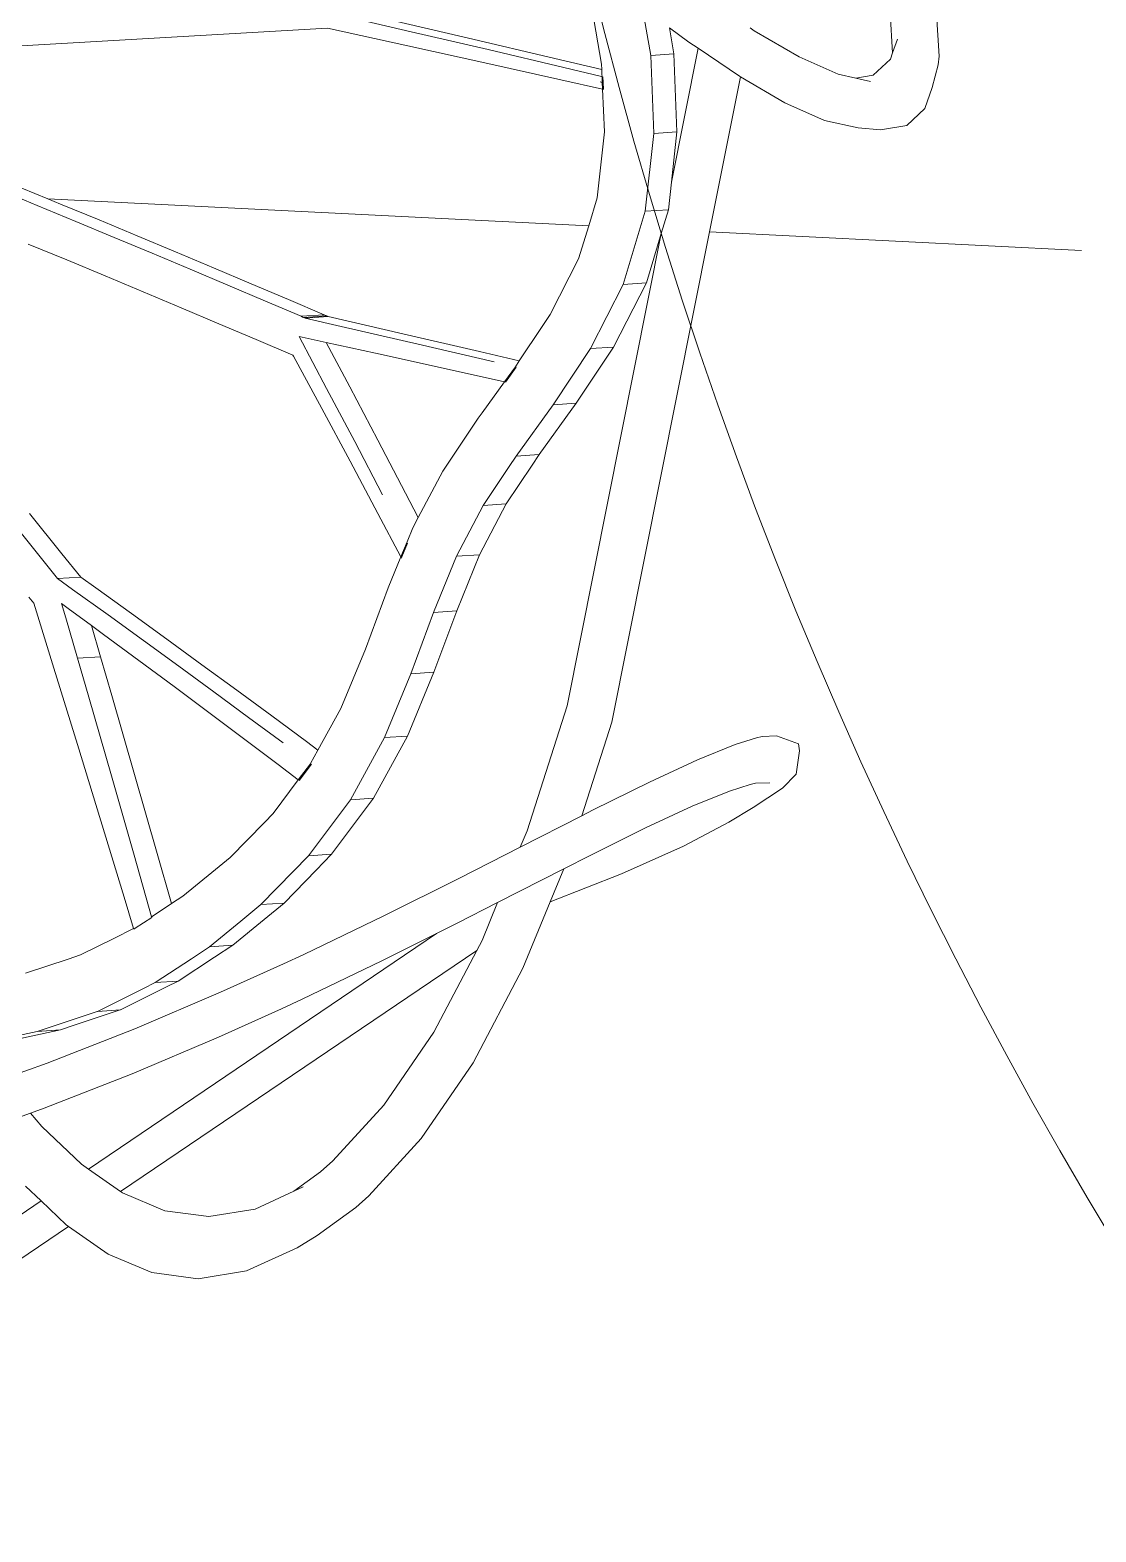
# Model space of a CAD drawing. Header units: millimetres. Extents: x 930469 to 1523124, y -120375 to 411163.
# Drawn here: x 1404485 to 1404958, y 135088 to 135755 of the extents above; entities that cross this region are included whole.
import ezdxf

# ---------------------------------------------------------------- set-up
doc = ezdxf.new("R2010")
doc.units = ezdxf.units.MM
for name, color, linetype, lineweight in [('A-NET THAY', 8, 'Continuous', 0), ('COT VACH', 8, 'Continuous', 0), ('xr', 8, 'Continuous', 0)]:
    doc.layers.add(name, color=color, linetype=linetype, lineweight=lineweight)

# ---------------------------------------------------------------- blocks, each defined once
blk = doc.blocks.new('zzz')
at = {"layer": 'xr', "ltscale": 3}
for p, q in [((1230481.9, 16987.3), (1230471.5, 17047.1)), ((1230312.9, 17016), (1230226.6, 17036)), ((1230525.6, 16995), (1230518.4, 17036.7)), ((1230738.3, 17032.7), (1230740.4, 16997.2)), ((1230781.7, 16994.3), (1230779.5, 17031.7)), ((1230238.6, 17019), (1229853.8, 16997)), ((1230309.9, 17003.4), (1230238.6, 17019)), ((1230367.6, 17009.4), (1230299.1, 17025.3)), ((1230381.1, 17000.1), (1230312.9, 17016)), ((1230542.2, 17019.4), (1230559.5, 17006.8)), ((1230542.2, 17019.4), (1230546.1, 16996.3)), ((1230613.9, 17019.3), (1230617.5, 17016.9)), ((1230617.5, 17016.9), (1230657.3, 16993.6)), ((1230378.3, 16988.3), (1230309.9, 17003.4)), ((1230435.5, 16993.4), (1230367.6, 17009.4)), ((1230381.1, 17000.1), (1230448.5, 16984.1)), ((1230567.7, 17001.3), (1230544, 16882.3)), ((1230559.5, 17006.8), (1230567.7, 17001.3)), ((1230567.7, 17001.3), (1230604.3, 16976.5)), ((1230740.4, 16997.2), (1230744.6, 17009.3)), ((1230378.3, 16988.3), (1230445.9, 16973.2)), ((1230435.5, 16993.4), (1230482.1, 16982.4)), ((1230482.1, 16982.4), (1230481.9, 16987.3)), ((1230546.1, 16996.3), (1230525.6, 16995)), ((1230528.3, 16925.7), (1230525.6, 16995)), ((1230548.9, 16927), (1230546.1, 16996.3)), ((1230657.3, 16993.6), (1230691.9, 16978.2)), ((1230723.2, 16977.4), (1230738.5, 16991.5)), ((1230738.5, 16991.5), (1230740.4, 16997.2)), ((1230775.6, 16966.4), (1230780.7, 16986.6)), ((1230780.7, 16986.6), (1230781.7, 16994.3)), ((1230445.9, 16973.2), (1230482.8, 16964.9)), ((1230448.5, 16984.1), (1230481.9, 16976.2)), ((1230482.3, 16977.9), (1230482.1, 16982.4)), ((1230482.4, 16976.1), (1230482.3, 16977.9)), ((1230482.6, 16970.9), (1230482.4, 16976.1)), ((1230483.4, 16970.8), (1230483.2, 16975.9)), ((1230605.3, 16975.9), (1230577.8, 16838.3)), ((1230604.3, 16976.5), (1230605.3, 16975.9)), ((1230605.3, 16975.9), (1230644.7, 16952.8)), ((1230691.9, 16978.2), (1230707.7, 16974.8)), ((1230707.7, 16974.8), (1230723.2, 16977.4)), ((1230707.7, 16974.8), (1230720.9, 16971.9)), ((1230480.8, 16971.4), (1230482.6, 16970.9)), ((1230482.6, 16970.9), (1230483.4, 16970.8)), ((1230482.8, 16964.9), (1230482.6, 16970.9)), ((1230484.4, 16927), (1230482.8, 16964.9)), ((1230483.7, 16964.7), (1230483.4, 16970.8)), ((1230769.1, 16947.7), (1230775.6, 16966.4)), ((1230644.7, 16952.8), (1230680, 16937.2)), ((1230753.1, 16932.8), (1230769.1, 16947.7)), ((1230680, 16937.2), (1230709.7, 16930.8)), ((1230729.7, 16929), (1230753.1, 16932.8)), ((1230477.9, 16868.5), (1230484.4, 16927)), ((1230520.7, 16856.6), (1230528.3, 16925.7)), ((1230548.9, 16927), (1230528.3, 16925.7)), ((1230544, 16882.3), (1230548.9, 16927)), ((1230709.7, 16930.8), (1230729.7, 16929)), ((1230541.3, 16858), (1230544, 16882.3)), ((1229946.6, 16875.8), (1229980.9, 16861.7)), ((1229967.1, 16877.2), (1229990.1, 16867.7)), ((1230470.5, 16843.6), (1229990.1, 16867.7)), ((1229990.1, 16867.7), (1230001.5, 16863)), ((1230470.5, 16843.6), (1230477.9, 16868.5)), ((1229980.9, 16861.7), (1230015.1, 16847.5)), ((1230001.5, 16863), (1230035.7, 16848.9)), ((1230501.2, 16791.7), (1230520.7, 16856.6)), ((1230541.3, 16858), (1230520.7, 16856.6)), ((1230534.9, 16836.8), (1230541.3, 16858)), ((1230015.1, 16847.5), (1230049.1, 16833.4)), ((1230035.7, 16848.9), (1230069.7, 16834.7)), ((1230461.6, 16814.3), (1230470.5, 16843.6)), ((1229972.8, 16827.5), (1230007, 16813.4)), ((1230049.1, 16833.4), (1230083, 16819.3)), ((1230069.7, 16834.7), (1230103.5, 16820.6)), ((1230534.9, 16836.8), (1230451.4, 16417.6)), ((1230577.8, 16838.3), (1230491.2, 16403.2)), ((1230521.7, 16793), (1230534.9, 16836.8)), ((1230908.1, 16821.7), (1230577.8, 16838.3)), ((1230007, 16813.4), (1230041, 16799.3)), ((1230083, 16819.3), (1230116.6, 16805.1)), ((1230103.5, 16820.6), (1230137.2, 16806.5)), ((1230436.3, 16764.9), (1230461.6, 16814.3)), ((1230041, 16799.3), (1230074.9, 16785.1)), ((1230116.6, 16805.1), (1230150.1, 16791)), ((1230137.2, 16806.5), (1230170.7, 16792.3)), ((1230150.1, 16791), (1230183.4, 16776.9)), ((1230170.7, 16792.3), (1230204, 16778.2)), ((1230472, 16734.8), (1230501.2, 16791.7)), ((1230492.6, 16736.1), (1230521.7, 16793)), ((1230521.7, 16793), (1230501.2, 16791.7)), ((1230074.9, 16785.1), (1230108.5, 16771)), ((1230183.4, 16776.9), (1230215.1, 16763.4)), ((1230204, 16778.2), (1230235.6, 16764.7)), ((1230108.5, 16771), (1230142, 16756.8)), ((1230235.6, 16764.7), (1230215.1, 16763.4)), ((1230215.1, 16763.4), (1230216.5, 16762.7)), ((1230216.5, 16762.7), (1230217.3, 16762.4)), ((1230237.9, 16763.7), (1230217.3, 16762.4)), ((1230217.3, 16762.4), (1230218.7, 16761.8)), ((1230239.2, 16763.2), (1230218.7, 16761.8)), ((1230218.7, 16761.8), (1230250.8, 16754.4)), ((1230235.6, 16764.7), (1230237.1, 16764.1)), ((1230237.1, 16764.1), (1230237.9, 16763.7)), ((1230237.9, 16763.7), (1230239.2, 16763.2)), ((1230305.6, 16747.9), (1230239.2, 16763.2)), ((1230429.3, 16754.4), (1230436.3, 16764.9)), ((1230142, 16756.8), (1230175.3, 16742.7)), ((1230319.1, 16738.6), (1230250.8, 16754.4)), ((1230373.5, 16732.1), (1230305.6, 16747.9)), ((1230408.9, 16723.8), (1230429.3, 16754.4)), ((1230175.3, 16742.7), (1230207.9, 16728.8)), ((1230213.4, 16745.3), (1230213.3, 16745.3)), ((1230213.3, 16745.3), (1230213.3, 16745.3)), ((1230213.3, 16745.3), (1230237.8, 16699.3)), ((1230213.3, 16745.3), (1230213.4, 16745.3)), ((1230213.4, 16745.3), (1230237.3, 16740.1)), ((1230237.3, 16740.1), (1230258.3, 16700.6)), ((1230281.3, 16730.5), (1230237.3, 16740.1)), ((1230319.1, 16738.6), (1230386.6, 16722.9)), ((1230438.9, 16684.9), (1230472, 16734.8)), ((1230459.4, 16686.3), (1230492.6, 16736.1)), ((1230492.6, 16736.1), (1230472, 16734.8)), ((1230207.9, 16728.8), (1230208.3, 16728.1)), ((1230208.3, 16728.1), (1230233.5, 16681.4)), ((1230349.3, 16715.5), (1230281.3, 16730.5)), ((1230373.5, 16732.1), (1230408.9, 16723.8)), ((1230405.4, 16718.5), (1230408.9, 16723.8)), ((1230349.3, 16715.5), (1230395.7, 16705.2)), ((1230395.7, 16705.2), (1230405.4, 16718.5)), ((1230396.6, 16705), (1230406.2, 16718.3)), ((1230405.4, 16718.5), (1230405.4, 16718.5)), ((1230237.8, 16699.3), (1230262.7, 16652.1)), ((1230258.3, 16700.6), (1230283.2, 16653.4)), ((1230375.8, 16677.6), (1230395.7, 16705.2)), ((1230233.5, 16681.4), (1230258.6, 16634.8)), ((1230406, 16639.3), (1230438.9, 16684.9)), ((1230426.6, 16640.6), (1230459.4, 16686.3)), ((1230459.4, 16686.3), (1230438.9, 16684.9)), ((1230340.9, 16625.9), (1230372.4, 16672.9)), ((1230372.4, 16672.9), (1230375.8, 16677.6)), ((1230283.2, 16653.4), (1230307.9, 16606.3)), ((1230262.7, 16652.1), (1230287.4, 16605)), ((1230399.8, 16630), (1230406, 16639.3)), ((1230426.6, 16640.6), (1230406, 16639.3)), ((1230420.4, 16631.3), (1230426.6, 16640.6)), ((1230258.6, 16634.8), (1230283.4, 16588.2)), ((1230319.1, 16584.8), (1230340.9, 16625.9)), ((1230376.7, 16595.5), (1230399.8, 16630)), ((1230397.3, 16596.9), (1230420.4, 16631.3)), ((1230307.9, 16606.3), (1230319.1, 16584.8)), ((1229953.4, 16587.1), (1229982.2, 16551.2)), ((1229973.9, 16588.4), (1230002.8, 16552.6)), ((1230283.4, 16588.2), (1230303.7, 16549.7)), ((1230353, 16550.3), (1230376.7, 16595.5)), ((1230373.5, 16551.7), (1230397.3, 16596.9)), ((1230397.3, 16596.9), (1230376.7, 16595.5)), ((1230309.2, 16563.1), (1230314.3, 16575.6)), ((1230314.3, 16575.6), (1230319.1, 16584.8)), ((1230303.7, 16549.7), (1230309.2, 16563.1)), ((1230304.7, 16549.8), (1230309.7, 16562)), ((1229982.2, 16551.2), (1229998.9, 16530.5)), ((1230002.8, 16552.6), (1230019.4, 16531.8)), ((1230292.5, 16522.3), (1230303.7, 16549.7)), ((1230304.3, 16548.7), (1230304.7, 16549.8)), ((1230332.7, 16500.5), (1230353, 16550.3)), ((1230373.5, 16551.7), (1230353, 16550.3)), ((1230353.3, 16501.8), (1230373.5, 16551.7)), ((1230019.4, 16531.8), (1229998.9, 16530.5)), ((1229998.9, 16530.5), (1230012.2, 16520.9)), ((1230012.2, 16520.9), (1230043.8, 16498.2)), ((1230019.4, 16531.8), (1230032.8, 16522.3)), ((1230032.8, 16522.3), (1230064.4, 16499.5)), ((1230272.4, 16468), (1230292.5, 16522.3)), ((1229973.4, 16514), (1229977.7, 16508.6)), ((1229977.7, 16508.6), (1229995.6, 16451)), ((1230006.2, 16495.6), (1230002.5, 16508.4)), ((1230008.2, 16504.1), (1230002.5, 16508.4)), ((1230016.6, 16459.9), (1230006.2, 16495.6)), ((1230029.1, 16488.8), (1230008.2, 16504.1)), ((1230043.8, 16498.2), (1230075.3, 16475.5)), ((1230064.4, 16499.5), (1230095.8, 16476.8)), ((1230312.6, 16446.1), (1230332.7, 16500.5)), ((1230353.3, 16501.8), (1230332.7, 16500.5)), ((1230333.1, 16447.4), (1230353.3, 16501.8)), ((1230037.1, 16461.2), (1230029.1, 16488.8)), ((1230039.8, 16481), (1230029.1, 16488.8)), ((1230039.8, 16481), (1230071.1, 16457.9)), ((1230075.3, 16475.5), (1230106.6, 16452.7)), ((1230095.8, 16476.8), (1230127.1, 16454.1)), ((1230250.5, 16415.3), (1230272.4, 16468)), ((1230037.1, 16461.2), (1230016.6, 16459.9)), ((1230016.6, 16459.9), (1230026.6, 16425.4)), ((1230037.1, 16461.2), (1230047.1, 16426.8)), ((1230071.1, 16457.9), (1230102.3, 16434.8)), ((1230106.6, 16452.7), (1230137.6, 16430)), ((1230127.1, 16454.1), (1230158.2, 16431.4)), ((1229995.6, 16451), (1230016.6, 16383.2)), ((1230289.1, 16389.4), (1230312.6, 16446.1)), ((1230309.6, 16390.7), (1230333.1, 16447.4)), ((1230333.1, 16447.4), (1230312.6, 16446.1)), ((1230047.1, 16426.8), (1230067.3, 16356.6)), ((1230102.3, 16434.8), (1230133.3, 16411.7)), ((1230137.6, 16430), (1230168.5, 16407.3)), ((1230158.2, 16431.4), (1230189.1, 16408.7)), ((1230026.6, 16425.4), (1230046.8, 16355.3)), ((1230250.5, 16415.3), (1230230.1, 16378.3)), ((1230451.4, 16417.6), (1230415.8, 16306.7)), ((1230133.3, 16411.7), (1230164.1, 16388.5)), ((1230168.5, 16407.3), (1230199.2, 16384.6)), ((1230189.1, 16408.7), (1230219.8, 16385.9)), ((1230464.5, 16320), (1230491.2, 16403.2)), ((1230164.1, 16388.5), (1230194.7, 16365.4)), ((1230219.8, 16385.9), (1230230.1, 16378.3)), ((1230258.9, 16334.2), (1230289.1, 16389.4)), ((1230279.4, 16335.5), (1230309.6, 16390.7)), ((1230309.6, 16390.7), (1230289.1, 16389.4)), ((1230619.5, 16389.2), (1230600.6, 16383.3)), ((1230624.5, 16390.4), (1230619.5, 16389.2)), ((1230637.4, 16390.8), (1230624.5, 16390.4)), ((1230637.4, 16390.8), (1230656.9, 16383.8)), ((1230016.6, 16383.2), (1230037.4, 16315.5)), ((1230223.6, 16366.5), (1230230.1, 16378.3)), ((1230600.6, 16383.3), (1230567, 16369.6)), ((1230657.8, 16377.6), (1230654.8, 16356.9)), ((1230657.8, 16377.6), (1230656.9, 16383.8)), ((1230212.6, 16351.8), (1230194.7, 16365.4)), ((1230212.6, 16351.8), (1230223.5, 16366.2)), ((1230213.3, 16351.3), (1230224.3, 16365.9)), ((1230223.5, 16366.2), (1230223.6, 16366.5)), ((1230223.9, 16366.2), (1230223.5, 16366.2)), ((1230567, 16369.6), (1230524.6, 16349.9)), ((1230046.8, 16355.3), (1230066.8, 16285.1)), ((1230067.3, 16356.6), (1230087.4, 16286.5)), ((1230190.3, 16322), (1230212.6, 16351.8)), ((1230524.6, 16349.9), (1230474.6, 16325.1)), ((1230613.9, 16347.8), (1230595.5, 16341.9)), ((1230618.7, 16348.9), (1230613.9, 16347.8)), ((1230631.4, 16349.2), (1230618.7, 16348.9)), ((1230642.7, 16344.6), (1230654.8, 16356.9)), ((1230221.6, 16284.4), (1230258.9, 16334.2)), ((1230242.1, 16285.8), (1230279.4, 16335.5)), ((1230279.4, 16335.5), (1230258.9, 16334.2)), ((1230595.5, 16341.9), (1230562.5, 16328.6)), ((1230616.6, 16327.2), (1230642.7, 16344.6)), ((1230182.5, 16314.1), (1230190.3, 16322)), ((1230464.5, 16320), (1230409.8, 16292.1)), ((1230474.6, 16325.1), (1230464.5, 16320)), ((1230562.5, 16328.6), (1230521, 16309.3)), ((1230616.6, 16327.2), (1230594.9, 16314.2)), ((1230037.4, 16315.5), (1230057.9, 16247.8)), ((1230152, 16282.8), (1230182.5, 16314.1)), ((1230415.8, 16306.7), (1230409.8, 16292.1)), ((1230521, 16309.3), (1230471.7, 16284.8)), ((1230554.8, 16292.9), (1230594.9, 16314.2)), ((1230499.7, 16268.3), (1230554.8, 16292.9)), ((1230066.8, 16285.1), (1230082.3, 16230.4)), ((1230087.4, 16286.5), (1230100, 16242)), ((1230135.9, 16269.7), (1230152, 16282.8)), ((1230208.1, 16270.5), (1230221.6, 16284.4)), ((1230242.1, 16285.8), (1230221.6, 16284.4)), ((1230228.6, 16271.8), (1230242.1, 16285.8)), ((1230409.8, 16292.1), (1230355.7, 16264.5)), ((1230471.7, 16284.8), (1230448.3, 16272.9)), ((1230110.1, 16248.6), (1230135.9, 16269.7)), ((1230179.4, 16241.1), (1230208.1, 16270.5)), ((1230200, 16242.4), (1230228.6, 16271.8)), ((1230448.3, 16272.9), (1230389.6, 16243)), ((1230436.2, 16243.5), (1230448.3, 16272.9)), ((1230436.2, 16243.5), (1230499.7, 16268.3)), ((1230355.7, 16264.5), (1230288.7, 16231)), ((1230057.9, 16247.8), (1230066.3, 16220)), ((1230091.8, 16236.6), (1230100, 16242)), ((1230100, 16242), (1230110.1, 16248.6)), ((1230161.7, 16226.5), (1230179.4, 16241.1)), ((1230200, 16242.4), (1230179.4, 16241.1)), ((1230182.3, 16227.9), (1230200, 16242.4)), ((1230389.6, 16243), (1230353.8, 16224.7)), ((1230389.6, 16243), (1230375.8, 16209.2)), ((1230412, 16184.6), (1230436.2, 16243.5)), ((1230067.8, 16220.1), (1230082.5, 16229.7)), ((1230082.3, 16230.4), (1230091.8, 16236.6)), ((1230082.3, 16230.4), (1230082.5, 16229.7)), ((1230133.8, 16203.7), (1230161.7, 16226.5)), ((1230154.4, 16205), (1230182.3, 16227.9)), ((1230288.7, 16231), (1230217.7, 16196.9)), ((1230335.4, 16215.5), (1230026.2, 16006.4)), ((1230049.3, 16211.4), (1230065.7, 16219.5)), ((1230065.7, 16219.5), (1230066.3, 16220)), ((1230066.3, 16220), (1230066.5, 16219.2)), ((1230066.5, 16219.2), (1230067.8, 16220.1)), ((1230335.4, 16215.5), (1230286.9, 16191.3)), ((1230353.8, 16224.7), (1230335.4, 16215.5)), ((1230019.1, 16196.4), (1230049.3, 16211.4)), ((1230371.1, 16200.3), (1230054.7, 15986.5)), ((1230117.7, 16193), (1230133.8, 16203.7)), ((1230154.4, 16205), (1230133.8, 16203.7)), ((1230138.3, 16194.4), (1230154.4, 16205)), ((1230371.1, 16200.3), (1230333, 16128)), ((1230375.8, 16209.2), (1230371.1, 16200.3)), ((1229970.4, 16180.2), (1230008.3, 16192.8)), ((1230008.3, 16192.8), (1230019.1, 16196.4)), ((1230085.5, 16171.9), (1230117.7, 16193)), ((1230106.1, 16173.2), (1230138.3, 16194.4)), ((1230199.5, 16188.4), (1230143.7, 16163.3)), ((1230217.7, 16196.9), (1230199.5, 16188.4)), ((1230286.9, 16191.3), (1230216, 16157.2)), ((1230106.1, 16173.2), (1230085.5, 16171.9)), ((1230095.7, 16168.1), (1230106.1, 16173.2)), ((1230367.8, 16100.7), (1230412, 16184.6)), ((1230034.2, 16146.3), (1230075.2, 16166.7)), ((1230054.8, 16147.7), (1230095.7, 16168.1)), ((1230143.7, 16163.3), (1230067.5, 16130.9)), ((1230075.2, 16166.7), (1230085.5, 16171.9)), ((1229994.1, 16132.9), (1230033.9, 16146.2)), ((1230014.6, 16134.3), (1230054.4, 16147.6)), ((1230033.9, 16146.2), (1230034.2, 16146.3)), ((1230054.8, 16147.7), (1230034.2, 16146.3)), ((1230054.4, 16147.6), (1230054.8, 16147.7)), ((1230197.7, 16148.7), (1230141.8, 16123.4)), ((1230216, 16157.2), (1230197.7, 16148.7)), ((1229980.8, 16128.5), (1229994.1, 16132.9)), ((1230001.4, 16129.8), (1230014.6, 16134.3)), ((1229980.8, 16128.5), (1229927.5, 16117.2)), ((1230001.4, 16129.8), (1229948.1, 16118.5)), ((1230001.4, 16129.8), (1229980.8, 16128.5)), ((1230067.5, 16130.9), (1229989.7, 16100.4)), ((1230141.8, 16123.4), (1230065.2, 16090.9)), ((1230333, 16128), (1230288.5, 16063)), ((1229989.7, 16100.4), (1229950, 16086.1)), ((1230321.8, 16033.4), (1230367.8, 16100.7)), ((1230065.2, 16090.9), (1229987, 16060.3)), ((1229974.9, 16055.9), (1229929.5, 16039.6)), ((1229987, 16060.3), (1229974.9, 16055.9)), ((1229974.9, 16055.9), (1229984.9, 16044.2)), ((1230288.5, 16063), (1230243.4, 16013.6)), ((1229984.9, 16044.2), (1230020.2, 16010.6)), ((1230275.4, 15982.7), (1230321.8, 16033.4)), ((1230243.4, 16013.6), (1230232.4, 16003.9)), ((1230020.2, 16010.6), (1230026.2, 16006.4)), ((1230026.2, 16006.4), (1230054.7, 15986.5)), ((1230232.4, 16003.9), (1230208.8, 15986.7)), ((1229970.5, 15991.2), (1229984.3, 15978.1)), ((1230054.7, 15986.5), (1230056.4, 15985.3)), ((1230174.2, 15970.8), (1230208.8, 15986.7)), ((1230208.8, 15986.7), (1230217, 15990.5)), ((1229984.3, 15978.1), (1229864.7, 15897.2)), ((1229984.3, 15978.1), (1230006.6, 15956.9)), ((1230056.4, 15985.3), (1230094, 15969.4)), ((1230263.6, 15972.2), (1230275.4, 15982.7)), ((1230094, 15969.4), (1230133.2, 15964.2)), ((1230133.2, 15964.2), (1230174.2, 15970.8)), ((1230229.3, 15947.3), (1230263.6, 15972.2)), ((1230008.7, 15955.4), (1229891.3, 15875.9)), ((1230006.6, 15956.9), (1230008.7, 15955.4)), ((1230008.7, 15955.4), (1230043.8, 15930.8)), ((1230211.5, 15936.5), (1230229.3, 15947.3)), ((1230166.6, 15915.9), (1230211.5, 15936.5)), ((1230043.8, 15930.8), (1230082.7, 15914.4)), ((1230082.7, 15914.4), (1230123.6, 15908.9)), ((1230123.6, 15908.9), (1230166.6, 15915.9))]:
    blk.add_line(p, q, dxfattribs=at)
blk = doc.blocks.new('frefegthmm')
at = {"layer": 'A-NET THAY', "ltscale": 3}
blk.add_circle((1591960.11, 518898.48), 2000, dxfattribs=at)
at = {"layer": 'A-NET THAY', "xscale": 0.5, "yscale": 0.5, "zscale": 0.5, "rotation": 90}
blk.add_blockref('zzz', (1600967.07, -98280.98), dxfattribs=at)

msp = doc.modelspace()

# ---------------------------------------------------------------- block references
at = {"layer": 'COT VACH', "rotation": 269.9999999999985}
msp.add_blockref('frefegthmm', (887778.35, 1728213.12), dxfattribs=at)

doc.saveas('drawing.dxf')
